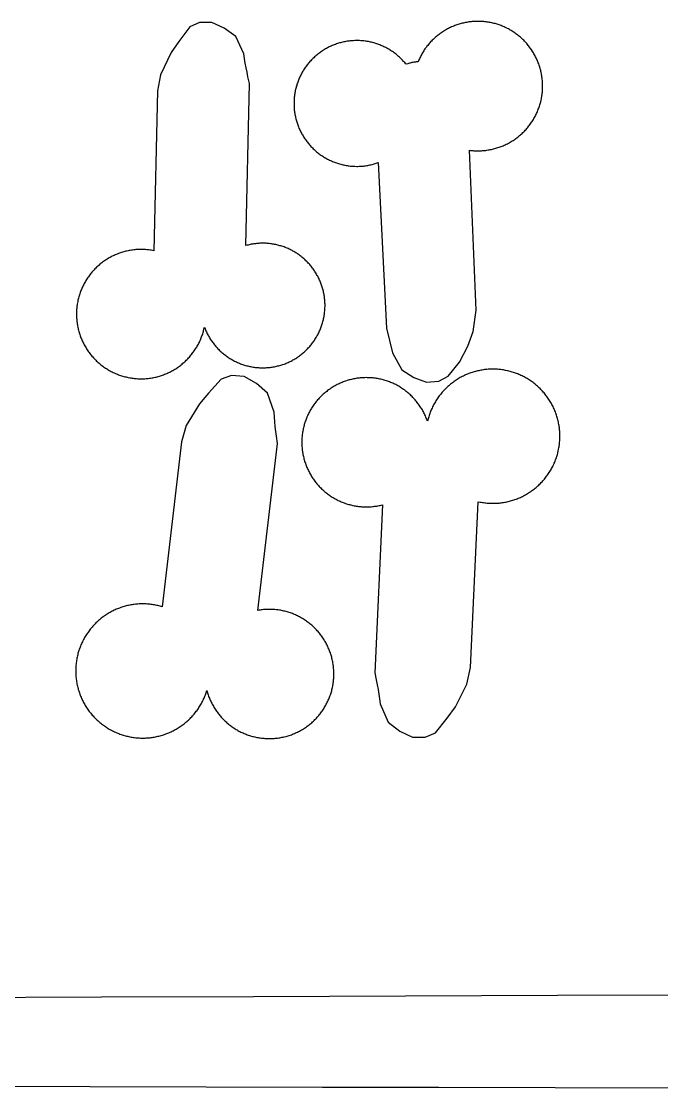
# Model space of a CAD drawing. Extents: x -246 to 246, y -104 to 199.
# Drawn here: x 54.1 to 66.83, y 157.07 to 178.31 of the extents above; entities that cross this region are included whole.
import ezdxf

# ---------------------------------------------------------------- set-up
doc = ezdxf.new("R2010")
doc.units = 0
doc.layers.add('Add_Red', color=1, linetype='Continuous')
doc.layers.add('Outline_Red', color=1, linetype='Continuous')

msp = doc.modelspace()

# ---------------------------------------------------------------- linework, layer by layer
at = {"layer": 'Add_Red'}
for points in [[(56.514, 171.213), (56.537, 171.213), (56.559, 171.214), (56.581, 171.216), (56.604, 171.218), (56.626, 171.22), (56.648, 171.223), (56.671, 171.226), (56.693, 171.229), (56.715, 171.233), (56.737, 171.238), (56.759, 171.242), (56.781, 171.247), (56.802, 171.253), (56.824, 171.258), (56.846, 171.265), (56.867, 171.271), (56.888, 171.278), (56.909, 171.285), (56.931, 171.293), (56.951, 171.301), (56.972, 171.309), (56.993, 171.318), (57.013, 171.327), (57.034, 171.336), (57.054, 171.346), (57.074, 171.356), (57.094, 171.367), (57.113, 171.378), (57.133, 171.389), (57.152, 171.4), (57.171, 171.412), (57.19, 171.424), (57.208, 171.437), (57.227, 171.45), (57.245, 171.463), (57.263, 171.476), (57.281, 171.49), (57.298, 171.504), (57.315, 171.519), (57.332, 171.533), (57.349, 171.548), (57.365, 171.564), (57.381, 171.579), (57.397, 171.595), (57.413, 171.611), (57.428, 171.627), (57.443, 171.644), (57.458, 171.661), (57.472, 171.678), (57.486, 171.696), (57.5, 171.713), (57.514, 171.731), (57.527, 171.749), (57.54, 171.768), (57.552, 171.786), (57.565, 171.805), (57.577, 171.824), (57.588, 171.843), (57.599, 171.862), (57.61, 171.882), (57.621, 171.902), (57.631, 171.922), (57.641, 171.942), (57.65, 171.962), (57.66, 171.983), (57.668, 172.003), (57.677, 172.024), (57.685, 172.045), (57.692, 172.066), (57.7, 172.087), (57.707, 172.108), (57.713, 172.13), (57.72, 172.151), (57.725, 172.173), (57.731, 172.195), (57.736, 172.217), (57.741, 172.239), (57.754, 172.204), (57.762, 172.184), (57.771, 172.164), (57.78, 172.144), (57.789, 172.125), (57.799, 172.106), (57.809, 172.086), (57.819, 172.067), (57.83, 172.049), (57.841, 172.03), (57.852, 172.012), (57.864, 171.993), (57.875, 171.975), (57.888, 171.958), (57.9, 171.94), (57.913, 171.923), (57.926, 171.906), (57.94, 171.889), (57.953, 171.872), (57.967, 171.856), (57.982, 171.839), (57.996, 171.824), (58.011, 171.808), (58.026, 171.793), (58.042, 171.777), (58.057, 171.763), (58.073, 171.748), (58.089, 171.734), (58.106, 171.72), (58.123, 171.706), (58.139, 171.692), (58.157, 171.679), (58.174, 171.666), (58.192, 171.654), (58.209, 171.642), (58.227, 171.63), (58.246, 171.618), (58.264, 171.607), (58.283, 171.596), (58.301, 171.585), (58.32, 171.575), (58.339, 171.565), (58.359, 171.555), (58.378, 171.546), (58.398, 171.537), (58.418, 171.529), (58.438, 171.52), (58.458, 171.512), (58.478, 171.505), (58.498, 171.498), (58.519, 171.491), (58.539, 171.484), (58.56, 171.478), (58.581, 171.472), (58.602, 171.467), (58.623, 171.462), (58.644, 171.457), (58.665, 171.453), (58.686, 171.449), (58.708, 171.445), (58.729, 171.442), (58.75, 171.439), (58.772, 171.437), (58.793, 171.435), (58.815, 171.433), (58.836, 171.432), (58.858, 171.431), (58.879, 171.43), (58.901, 171.43), (58.939, 171.431), (58.96, 171.432), (58.982, 171.433), (59.003, 171.434), (59.025, 171.436), (59.046, 171.439), (59.068, 171.441), (59.089, 171.445), (59.11, 171.448), (59.131, 171.452), (59.153, 171.456), (59.174, 171.461), (59.195, 171.466), (59.216, 171.471), (59.237, 171.477), (59.257, 171.483), (59.278, 171.489), (59.298, 171.496), (59.324, 171.505), (59.344, 171.512), (59.364, 171.52), (59.384, 171.529), (59.404, 171.537), (59.424, 171.546), (59.443, 171.555), (59.463, 171.565), (59.482, 171.575), (59.501, 171.585), (59.52, 171.596), (59.538, 171.607), (59.557, 171.618), (59.575, 171.63), (59.593, 171.642), (59.611, 171.654), (59.628, 171.666), (59.646, 171.679), (59.663, 171.692), (59.68, 171.706), (59.696, 171.72), (59.713, 171.734), (59.729, 171.748), (59.745, 171.763), (59.76, 171.777), (59.776, 171.793), (59.791, 171.808), (59.806, 171.824), (59.82, 171.839), (59.835, 171.856), (59.849, 171.872), (59.862, 171.889), (59.876, 171.906), (59.889, 171.923), (59.902, 171.94), (59.914, 171.958), (59.927, 171.975), (59.939, 171.993), (59.95, 172.012), (59.961, 172.03), (59.972, 172.049), (59.983, 172.067), (59.993, 172.086), (60.003, 172.106), (60.013, 172.125), (60.022, 172.144), (60.031, 172.164), (60.04, 172.184), (60.048, 172.204), (60.056, 172.224), (60.064, 172.244), (60.071, 172.264), (60.078, 172.285), (60.084, 172.306), (60.09, 172.326), (60.096, 172.347), (60.101, 172.368), (60.106, 172.389), (60.111, 172.41), (60.115, 172.431), (60.119, 172.452), (60.123, 172.474), (60.126, 172.495), (60.129, 172.516), (60.131, 172.538), (60.133, 172.559), (60.135, 172.581), (60.136, 172.602), (60.137, 172.624), (60.138, 172.646), (60.138, 172.667), (60.138, 172.693), (60.137, 172.715), (60.136, 172.736), (60.135, 172.758), (60.133, 172.779), (60.131, 172.801), (60.128, 172.822), (60.125, 172.844), (60.122, 172.865), (60.119, 172.886), (60.115, 172.907), (60.11, 172.929), (60.105, 172.95), (60.1, 172.971), (60.095, 172.991), (60.089, 173.012), (60.083, 173.033), (60.071, 173.07), (60.064, 173.09), (60.056, 173.111), (60.048, 173.131), (60.04, 173.151), (60.031, 173.17), (60.022, 173.19), (60.013, 173.209), (60.003, 173.229), (59.993, 173.248), (59.983, 173.267), (59.972, 173.286), (59.961, 173.304), (59.95, 173.323), (59.939, 173.341), (59.927, 173.359), (59.914, 173.377), (59.902, 173.394), (59.889, 173.412), (59.876, 173.429), (59.862, 173.446), (59.849, 173.462), (59.835, 173.479), (59.82, 173.495), (59.806, 173.511), (59.791, 173.527), (59.776, 173.542), (59.76, 173.557), (59.745, 173.572), (59.729, 173.587), (59.713, 173.601), (59.696, 173.615), (59.68, 173.629), (59.663, 173.642), (59.646, 173.655), (59.628, 173.668), (59.611, 173.681), (59.593, 173.693), (59.575, 173.705), (59.557, 173.716), (59.538, 173.728), (59.52, 173.739), (59.501, 173.749), (59.482, 173.759), (59.463, 173.769), (59.443, 173.779), (59.424, 173.788), (59.404, 173.797), (59.384, 173.806), (59.364, 173.814), (59.344, 173.822), (59.324, 173.83), (59.304, 173.837), (59.283, 173.844), (59.263, 173.85), (59.242, 173.856), (59.221, 173.862), (59.2, 173.868), (59.179, 173.873), (59.158, 173.877), (59.137, 173.882), (59.116, 173.885), (59.095, 173.889), (59.073, 173.892), (59.052, 173.895), (59.03, 173.897), (59.009, 173.9), (58.987, 173.901), (58.966, 173.903), (58.944, 173.903), (58.923, 173.904), (58.901, 173.904), (58.865, 173.904), (58.844, 173.903), (58.822, 173.902), (58.801, 173.9), (58.779, 173.898), (58.758, 173.896), (58.736, 173.893), (58.715, 173.89), (58.694, 173.887), (58.672, 173.883), (58.651, 173.879), (58.63, 173.874), (58.609, 173.869), (58.588, 173.864), (58.567, 173.858), (58.64, 177.077), (58.607, 177.212), (58.588, 177.302), (58.569, 177.392), (58.553, 177.483), (58.538, 177.574), (58.525, 177.666), (58.363, 178.015), (58.134, 178.18), (57.888, 178.292), (57.644, 178.289), (57.449, 178.202), (57.235, 177.912), (57.081, 177.692), (56.869, 177.252), (56.81, 176.934), (56.734, 173.756), (56.706, 173.761), (56.683, 173.765), (56.661, 173.768), (56.639, 173.771), (56.617, 173.774), (56.594, 173.776), (56.572, 173.778), (56.55, 173.779), (56.527, 173.78), (56.505, 173.78), (56.483, 173.781), (56.447, 173.78), (56.424, 173.779), (56.402, 173.778), (56.38, 173.777), (56.357, 173.775), (56.335, 173.772), (56.313, 173.769), (56.29, 173.766), (56.268, 173.763), (56.246, 173.759), (56.224, 173.754), (56.202, 173.75), (56.181, 173.745), (56.159, 173.739), (56.137, 173.733), (56.116, 173.727), (56.094, 173.721), (56.073, 173.714), (56.052, 173.706), (56.031, 173.699), (56.01, 173.69), (55.989, 173.682), (55.968, 173.673), (55.948, 173.664), (55.928, 173.655), (55.907, 173.645), (55.888, 173.635), (55.868, 173.624), (55.848, 173.613), (55.829, 173.602), (55.81, 173.59), (55.791, 173.578), (55.772, 173.566), (55.753, 173.554), (55.735, 173.541), (55.717, 173.527), (55.699, 173.514), (55.681, 173.5), (55.664, 173.486), (55.647, 173.472), (55.63, 173.457), (55.613, 173.442), (55.597, 173.426), (55.581, 173.411), (55.565, 173.395), (55.549, 173.379), (55.534, 173.362), (55.519, 173.346), (55.505, 173.329), (55.49, 173.312), (55.476, 173.294), (55.462, 173.276), (55.449, 173.259), (55.436, 173.24), (55.423, 173.222), (55.41, 173.203), (55.398, 173.185), (55.386, 173.166), (55.375, 173.146), (55.364, 173.127), (55.353, 173.107), (55.342, 173.087), (55.332, 173.067), (55.322, 173.047), (55.313, 173.027), (55.304, 173.006), (55.295, 172.986), (55.287, 172.965), (55.279, 172.944), (55.271, 172.923), (55.264, 172.902), (55.257, 172.88), (55.25, 172.859), (55.244, 172.837), (55.239, 172.816), (55.233, 172.794), (55.228, 172.772), (55.224, 172.75), (55.218, 172.719), (55.214, 172.697), (55.211, 172.675), (55.208, 172.653), (55.205, 172.631), (55.203, 172.608), (55.201, 172.586), (55.2, 172.564), (55.199, 172.541), (55.198, 172.519), (55.198, 172.496), (55.199, 172.463), (55.199, 172.44), (55.201, 172.418), (55.202, 172.395), (55.204, 172.373), (55.207, 172.351), (55.209, 172.329), (55.212, 172.306), (55.216, 172.284), (55.22, 172.262), (55.224, 172.24), (55.229, 172.218), (55.234, 172.196), (55.239, 172.175), (55.245, 172.153), (55.251, 172.131), (55.258, 172.11), (55.265, 172.089), (55.272, 172.068), (55.28, 172.046), (55.288, 172.026), (55.296, 172.005), (55.305, 171.984), (55.314, 171.964), (55.323, 171.943), (55.333, 171.923), (55.343, 171.903), (55.354, 171.883), (55.365, 171.864), (55.376, 171.844), (55.388, 171.825), (55.399, 171.806), (55.412, 171.787), (55.424, 171.769), (55.437, 171.75), (55.45, 171.732), (55.464, 171.714), (55.478, 171.697), (55.492, 171.679), (55.506, 171.662), (55.521, 171.645), (55.536, 171.629), (55.551, 171.612), (55.567, 171.596), (55.582, 171.58), (55.599, 171.565), (55.615, 171.549), (55.632, 171.534), (55.649, 171.52), (55.666, 171.505), (55.683, 171.491), (55.701, 171.477), (55.719, 171.464), (55.737, 171.451), (55.755, 171.438), (55.774, 171.425), (55.793, 171.413), (55.812, 171.401), (55.831, 171.39), (55.85, 171.379), (55.87, 171.368), (55.89, 171.357), (55.91, 171.347), (55.93, 171.337), (55.95, 171.328), (55.971, 171.319), (55.991, 171.31), (56.012, 171.301), (56.033, 171.293), (56.054, 171.286), (56.075, 171.278), (56.096, 171.272), (56.118, 171.265), (56.139, 171.259), (56.161, 171.253), (56.183, 171.248), (56.205, 171.243), (56.227, 171.238), (56.259, 171.232), (56.282, 171.228), (56.304, 171.225), (56.326, 171.222), (56.348, 171.219), (56.371, 171.217), (56.393, 171.215), (56.415, 171.214), (56.438, 171.213), (56.46, 171.212), (56.483, 171.212), (56.514, 171.213)], [(62.399, 171.164), (62.589, 171.264), (62.809, 171.544), (62.976, 171.86), (63.085, 172.148), (63.143, 172.572), (63.01, 175.752), (63.032, 175.749), (63.054, 175.747), (63.077, 175.745), (63.099, 175.743), (63.121, 175.742), (63.144, 175.741), (63.178, 175.741), (63.201, 175.741), (63.223, 175.742), (63.246, 175.743), (63.268, 175.744), (63.29, 175.746), (63.313, 175.748), (63.335, 175.75), (63.357, 175.753), (63.379, 175.757), (63.401, 175.76), (63.424, 175.764), (63.446, 175.769), (63.467, 175.774), (63.489, 175.779), (63.511, 175.785), (63.533, 175.791), (63.554, 175.797), (63.576, 175.804), (63.597, 175.811), (63.618, 175.818), (63.639, 175.826), (63.66, 175.834), (63.681, 175.843), (63.701, 175.852), (63.722, 175.861), (63.742, 175.871), (63.762, 175.881), (63.782, 175.891), (63.802, 175.902), (63.821, 175.913), (63.84, 175.924), (63.86, 175.936), (63.878, 175.948), (63.897, 175.961), (63.916, 175.973), (63.934, 175.986), (63.952, 176), (63.97, 176.013), (63.987, 176.027), (64.005, 176.042), (64.022, 176.056), (64.039, 176.071), (64.055, 176.086), (64.071, 176.102), (64.087, 176.117), (64.103, 176.133), (64.118, 176.15), (64.134, 176.166), (64.149, 176.183), (64.163, 176.2), (64.177, 176.217), (64.191, 176.235), (64.205, 176.253), (64.218, 176.271), (64.231, 176.289), (64.244, 176.308), (64.256, 176.326), (64.269, 176.345), (64.28, 176.364), (64.292, 176.384), (64.303, 176.403), (64.313, 176.423), (64.324, 176.443), (64.334, 176.463), (64.343, 176.483), (64.353, 176.504), (64.362, 176.524), (64.37, 176.545), (64.378, 176.566), (64.386, 176.587), (64.394, 176.608), (64.401, 176.629), (64.408, 176.651), (64.414, 176.672), (64.42, 176.694), (64.426, 176.715), (64.434, 176.75), (64.439, 176.772), (64.443, 176.794), (64.447, 176.817), (64.45, 176.839), (64.453, 176.861), (64.456, 176.883), (64.458, 176.906), (64.46, 176.928), (64.462, 176.95), (64.463, 176.973), (64.463, 176.995), (64.464, 177.026), (64.464, 177.049), (64.463, 177.071), (64.462, 177.094), (64.461, 177.116), (64.459, 177.139), (64.457, 177.161), (64.454, 177.183), (64.451, 177.205), (64.448, 177.228), (64.444, 177.25), (64.44, 177.272), (64.436, 177.294), (64.431, 177.316), (64.426, 177.337), (64.42, 177.359), (64.414, 177.381), (64.408, 177.402), (64.401, 177.424), (64.394, 177.445), (64.386, 177.466), (64.378, 177.487), (64.37, 177.508), (64.362, 177.529), (64.353, 177.549), (64.343, 177.57), (64.334, 177.59), (64.324, 177.61), (64.313, 177.63), (64.303, 177.65), (64.292, 177.669), (64.28, 177.689), (64.269, 177.708), (64.256, 177.727), (64.244, 177.745), (64.231, 177.764), (64.218, 177.782), (64.205, 177.8), (64.191, 177.818), (64.177, 177.836), (64.163, 177.853), (64.149, 177.87), (64.134, 177.887), (64.118, 177.903), (64.103, 177.92), (64.087, 177.936), (64.071, 177.951), (64.055, 177.967), (64.039, 177.982), (64.022, 177.997), (64.005, 178.011), (63.987, 178.026), (63.97, 178.04), (63.952, 178.053), (63.934, 178.067), (63.916, 178.08), (63.897, 178.092), (63.878, 178.105), (63.86, 178.117), (63.84, 178.128), (63.821, 178.14), (63.802, 178.151), (63.782, 178.162), (63.762, 178.172), (63.742, 178.182), (63.722, 178.192), (63.701, 178.201), (63.681, 178.21), (63.66, 178.218), (63.639, 178.227), (63.618, 178.235), (63.597, 178.242), (63.56, 178.254), (63.538, 178.261), (63.517, 178.267), (63.495, 178.272), (63.473, 178.278), (63.451, 178.283), (63.429, 178.287), (63.407, 178.292), (63.385, 178.295), (63.363, 178.299), (63.341, 178.302), (63.318, 178.304), (63.296, 178.307), (63.274, 178.309), (63.251, 178.31), (63.229, 178.311), (63.206, 178.312), (63.178, 178.312), (63.156, 178.312), (63.133, 178.311), (63.111, 178.31), (63.089, 178.309), (63.066, 178.307), (63.044, 178.305), (63.022, 178.302), (62.999, 178.3), (62.977, 178.296), (62.955, 178.293), (62.933, 178.288), (62.911, 178.284), (62.889, 178.279), (62.867, 178.274), (62.846, 178.268), (62.824, 178.262), (62.802, 178.256), (62.781, 178.249), (62.76, 178.242), (62.739, 178.235), (62.718, 178.227), (62.697, 178.218), (62.676, 178.21), (62.655, 178.201), (62.635, 178.192), (62.615, 178.182), (62.595, 178.172), (62.575, 178.162), (62.555, 178.151), (62.535, 178.14), (62.516, 178.128), (62.497, 178.117), (62.478, 178.105), (62.459, 178.092), (62.441, 178.08), (62.423, 178.067), (62.405, 178.053), (62.387, 178.04), (62.369, 178.026), (62.352, 178.011), (62.335, 177.997), (62.318, 177.982), (62.301, 177.967), (62.285, 177.951), (62.269, 177.936), (62.253, 177.92), (62.238, 177.903), (62.223, 177.887), (62.208, 177.87), (62.193, 177.853), (62.179, 177.836), (62.165, 177.818), (62.152, 177.8), (62.138, 177.782), (62.125, 177.764), (62.112, 177.745), (62.1, 177.727), (62.088, 177.708), (62.076, 177.689), (62.065, 177.669), (62.054, 177.65), (62.043, 177.63), (62.033, 177.61), (62.023, 177.59), (62.013, 177.57), (62.004, 177.549), (61.987, 177.511), (61.97, 177.509), (61.952, 177.507), (61.935, 177.504), (61.918, 177.502), (61.901, 177.499), (61.884, 177.495), (61.866, 177.492), (61.849, 177.488), (61.832, 177.484), (61.815, 177.479), (61.799, 177.475), (61.782, 177.47), (61.75, 177.459), (61.736, 177.476), (61.722, 177.493), (61.707, 177.509), (61.693, 177.525), (61.678, 177.541), (61.663, 177.557), (61.648, 177.572), (61.632, 177.587), (61.616, 177.602), (61.6, 177.617), (61.583, 177.631), (61.567, 177.645), (61.55, 177.659), (61.532, 177.672), (61.515, 177.686), (61.497, 177.698), (61.48, 177.711), (61.461, 177.723), (61.443, 177.735), (61.425, 177.747), (61.406, 177.758), (61.387, 177.769), (61.368, 177.779), (61.349, 177.79), (61.329, 177.8), (61.31, 177.809), (61.29, 177.818), (61.27, 177.827), (61.25, 177.836), (61.23, 177.844), (61.209, 177.852), (61.189, 177.859), (61.168, 177.866), (61.148, 177.873), (61.127, 177.879), (61.106, 177.885), (61.085, 177.891), (61.064, 177.896), (61.042, 177.901), (61.021, 177.906), (61, 177.91), (60.978, 177.914), (60.957, 177.917), (60.935, 177.92), (60.913, 177.923), (60.892, 177.925), (60.87, 177.927), (60.848, 177.929), (60.826, 177.93), (60.805, 177.931), (60.771, 177.931), (60.749, 177.931), (60.728, 177.93), (60.706, 177.929), (60.684, 177.928), (60.662, 177.926), (60.641, 177.924), (60.619, 177.922), (60.597, 177.919), (60.576, 177.916), (60.554, 177.912), (60.533, 177.908), (60.511, 177.904), (60.49, 177.899), (60.469, 177.894), (60.448, 177.889), (60.427, 177.883), (60.406, 177.877), (60.385, 177.87), (60.364, 177.863), (60.344, 177.856), (60.323, 177.848), (60.303, 177.84), (60.283, 177.832), (60.263, 177.823), (60.243, 177.814), (60.223, 177.805), (60.204, 177.795), (60.185, 177.785), (60.165, 177.774), (60.146, 177.764), (60.128, 177.753), (60.104, 177.738), (60.086, 177.726), (60.067, 177.714), (60.05, 177.702), (60.032, 177.689), (60.014, 177.676), (59.997, 177.663), (59.98, 177.649), (59.963, 177.635), (59.947, 177.621), (59.931, 177.606), (59.915, 177.591), (59.899, 177.576), (59.883, 177.561), (59.868, 177.545), (59.853, 177.529), (59.839, 177.513), (59.824, 177.497), (59.81, 177.48), (59.796, 177.463), (59.783, 177.446), (59.77, 177.429), (59.757, 177.411), (59.744, 177.393), (59.732, 177.375), (59.72, 177.357), (59.708, 177.339), (59.697, 177.32), (59.686, 177.301), (59.675, 177.282), (59.665, 177.263), (59.655, 177.244), (59.645, 177.224), (59.636, 177.204), (59.627, 177.184), (59.619, 177.164), (59.61, 177.144), (59.603, 177.124), (59.595, 177.103), (59.588, 177.083), (59.581, 177.062), (59.575, 177.041), (59.568, 177.02), (59.563, 176.999), (59.557, 176.978), (59.552, 176.957), (59.548, 176.936), (59.543, 176.914), (59.54, 176.893), (59.536, 176.871), (59.533, 176.85), (59.53, 176.828), (59.528, 176.806), (59.526, 176.785), (59.524, 176.763), (59.523, 176.741), (59.522, 176.719), (59.522, 176.682), (59.522, 176.66), (59.522, 176.638), (59.523, 176.616), (59.525, 176.595), (59.526, 176.573), (59.528, 176.551), (59.531, 176.529), (59.534, 176.508), (59.537, 176.486), (59.541, 176.465), (59.545, 176.443), (59.549, 176.422), (59.554, 176.401), (59.559, 176.379), (59.564, 176.358), (59.57, 176.337), (59.576, 176.316), (59.583, 176.296), (59.59, 176.275), (59.597, 176.254), (59.605, 176.234), (59.613, 176.214), (59.621, 176.193), (59.63, 176.173), (59.639, 176.154), (59.649, 176.132), (59.659, 176.113), (59.669, 176.093), (59.679, 176.074), (59.69, 176.055), (59.701, 176.037), (59.712, 176.018), (59.724, 176), (59.736, 175.981), (59.749, 175.963), (59.761, 175.946), (59.774, 175.928), (59.788, 175.911), (59.801, 175.894), (59.815, 175.877), (59.829, 175.861), (59.844, 175.844), (59.859, 175.828), (59.874, 175.812), (59.889, 175.797), (59.905, 175.782), (59.92, 175.767), (59.936, 175.752), (59.953, 175.737), (59.969, 175.723), (59.986, 175.709), (60.003, 175.696), (60.021, 175.683), (60.038, 175.67), (60.056, 175.657), (60.074, 175.645), (60.092, 175.633), (60.111, 175.621), (60.129, 175.61), (60.148, 175.599), (60.167, 175.588), (60.186, 175.578), (60.206, 175.568), (60.225, 175.558), (60.245, 175.548), (60.265, 175.539), (60.285, 175.531), (60.305, 175.522), (60.325, 175.515), (60.346, 175.507), (60.366, 175.5), (60.387, 175.493), (60.408, 175.486), (60.429, 175.48), (60.45, 175.474), (60.471, 175.469), (60.492, 175.464), (60.513, 175.459), (60.535, 175.455), (60.556, 175.451), (60.578, 175.447), (60.599, 175.444), (60.621, 175.441), (60.642, 175.439), (60.664, 175.437), (60.686, 175.435), (60.708, 175.434), (60.729, 175.433), (60.771, 175.432), (60.793, 175.432), (60.815, 175.433), (60.837, 175.434), (60.858, 175.435), (60.88, 175.437), (60.902, 175.439), (60.923, 175.442), (60.945, 175.444), (60.967, 175.448), (60.988, 175.451), (61.01, 175.455), (61.031, 175.459), (61.052, 175.464), (61.073, 175.469), (61.095, 175.475), (61.116, 175.481), (61.136, 175.487), (61.157, 175.493), (61.196, 175.507), (61.196, 175.507), (61.36, 172.217), (61.479, 171.728), (61.664, 171.39), (61.903, 171.24), (62.156, 171.145), (62.399, 171.164)], [(59.061, 164.064), (59.083, 164.065), (59.105, 164.066), (59.128, 164.068), (59.15, 164.07), (59.172, 164.072), (59.195, 164.075), (59.217, 164.078), (59.239, 164.081), (59.261, 164.085), (59.283, 164.089), (59.305, 164.094), (59.327, 164.099), (59.363, 164.108), (59.385, 164.114), (59.406, 164.12), (59.427, 164.127), (59.449, 164.134), (59.47, 164.141), (59.491, 164.149), (59.512, 164.158), (59.532, 164.166), (59.553, 164.175), (59.573, 164.184), (59.593, 164.194), (59.613, 164.204), (59.633, 164.214), (59.653, 164.225), (59.673, 164.236), (59.692, 164.247), (59.711, 164.259), (59.73, 164.271), (59.749, 164.284), (59.767, 164.296), (59.785, 164.309), (59.803, 164.323), (59.821, 164.336), (59.839, 164.35), (59.856, 164.364), (59.873, 164.379), (59.89, 164.394), (59.906, 164.409), (59.922, 164.424), (59.938, 164.44), (59.954, 164.456), (59.969, 164.472), (59.985, 164.489), (59.999, 164.506), (60.014, 164.523), (60.028, 164.54), (60.042, 164.557), (60.056, 164.575), (60.069, 164.593), (60.082, 164.611), (60.095, 164.63), (60.107, 164.649), (60.119, 164.667), (60.131, 164.687), (60.142, 164.706), (60.153, 164.725), (60.164, 164.745), (60.174, 164.765), (60.184, 164.785), (60.194, 164.805), (60.203, 164.826), (60.212, 164.846), (60.221, 164.867), (60.229, 164.888), (60.237, 164.909), (60.244, 164.93), (60.252, 164.951), (60.258, 164.972), (60.265, 164.994), (60.271, 165.015), (60.276, 165.037), (60.281, 165.059), (60.286, 165.081), (60.291, 165.103), (60.295, 165.125), (60.299, 165.147), (60.302, 165.169), (60.305, 165.191), (60.307, 165.214), (60.309, 165.236), (60.311, 165.258), (60.313, 165.281), (60.314, 165.303), (60.314, 165.325), (60.314, 165.348), (60.314, 165.388), (60.313, 165.41), (60.312, 165.433), (60.31, 165.455), (60.308, 165.477), (60.305, 165.5), (60.302, 165.522), (60.299, 165.544), (60.296, 165.566), (60.292, 165.588), (60.287, 165.61), (60.281, 165.636), (60.276, 165.658), (60.271, 165.68), (60.265, 165.702), (60.258, 165.723), (60.252, 165.744), (60.244, 165.766), (60.237, 165.787), (60.229, 165.808), (60.221, 165.829), (60.212, 165.849), (60.203, 165.87), (60.194, 165.89), (60.184, 165.91), (60.174, 165.93), (60.164, 165.95), (60.153, 165.97), (60.142, 165.99), (60.131, 166.009), (60.119, 166.028), (60.107, 166.047), (60.095, 166.066), (60.082, 166.084), (60.069, 166.102), (60.056, 166.12), (60.042, 166.138), (60.028, 166.156), (60.014, 166.173), (59.999, 166.19), (59.985, 166.207), (59.969, 166.223), (59.954, 166.239), (59.938, 166.255), (59.922, 166.271), (59.906, 166.287), (59.89, 166.302), (59.873, 166.316), (59.856, 166.331), (59.839, 166.345), (59.821, 166.359), (59.803, 166.373), (59.785, 166.386), (59.767, 166.399), (59.749, 166.412), (59.73, 166.424), (59.711, 166.436), (59.692, 166.448), (59.673, 166.459), (59.653, 166.47), (59.633, 166.481), (59.613, 166.491), (59.593, 166.501), (59.573, 166.511), (59.553, 166.52), (59.532, 166.529), (59.512, 166.538), (59.491, 166.546), (59.47, 166.554), (59.449, 166.561), (59.427, 166.569), (59.406, 166.575), (59.385, 166.582), (59.363, 166.588), (59.341, 166.593), (59.319, 166.598), (59.298, 166.603), (59.276, 166.608), (59.254, 166.612), (59.231, 166.616), (59.209, 166.619), (59.187, 166.622), (59.165, 166.624), (59.143, 166.626), (59.12, 166.628), (59.098, 166.63), (59.075, 166.631), (59.053, 166.631), (59.031, 166.631), (59.002, 166.631), (58.98, 166.63), (58.958, 166.629), (58.935, 166.628), (58.913, 166.626), (58.891, 166.624), (58.868, 166.621), (58.846, 166.618), (58.824, 166.615), (58.802, 166.611), (59.191, 169.929), (59.171, 170.071), (59.159, 170.166), (59.149, 170.262), (59.141, 170.357), (59.134, 170.453), (59.13, 170.548), (58.996, 170.925), (58.777, 171.118), (58.533, 171.257), (58.281, 171.278), (58.071, 171.207), (57.821, 170.929), (57.641, 170.716), (57.378, 170.282), (57.287, 169.959), (56.899, 166.684), (56.86, 166.694), (56.838, 166.7), (56.815, 166.706), (56.793, 166.711), (56.77, 166.715), (56.747, 166.72), (56.724, 166.723), (56.701, 166.727), (56.678, 166.73), (56.655, 166.733), (56.632, 166.735), (56.608, 166.737), (56.585, 166.738), (56.562, 166.739), (56.539, 166.74), (56.515, 166.74), (56.488, 166.74), (56.464, 166.739), (56.441, 166.738), (56.418, 166.736), (56.395, 166.734), (56.371, 166.732), (56.348, 166.729), (56.325, 166.726), (56.302, 166.723), (56.279, 166.719), (56.257, 166.715), (56.234, 166.71), (56.211, 166.705), (56.189, 166.699), (56.166, 166.693), (56.144, 166.687), (56.121, 166.68), (56.099, 166.673), (56.077, 166.666), (56.055, 166.658), (56.033, 166.65), (56.012, 166.641), (55.99, 166.632), (55.969, 166.623), (55.948, 166.613), (55.927, 166.603), (55.906, 166.593), (55.886, 166.582), (55.865, 166.571), (55.845, 166.559), (55.825, 166.547), (55.805, 166.535), (55.786, 166.522), (55.766, 166.509), (55.747, 166.496), (55.728, 166.483), (55.71, 166.469), (55.691, 166.454), (55.673, 166.44), (55.655, 166.425), (55.638, 166.41), (55.62, 166.394), (55.603, 166.379), (55.586, 166.363), (55.57, 166.346), (55.554, 166.33), (55.538, 166.313), (55.522, 166.295), (55.507, 166.278), (55.492, 166.26), (55.477, 166.242), (55.462, 166.224), (55.448, 166.206), (55.435, 166.187), (55.421, 166.168), (55.408, 166.149), (55.395, 166.129), (55.383, 166.109), (55.371, 166.09), (55.359, 166.07), (55.348, 166.049), (55.337, 166.029), (55.326, 166.008), (55.316, 165.987), (55.306, 165.966), (55.296, 165.945), (55.287, 165.924), (55.278, 165.902), (55.27, 165.88), (55.262, 165.859), (55.254, 165.837), (55.247, 165.815), (55.24, 165.792), (55.228, 165.752), (55.222, 165.73), (55.217, 165.707), (55.212, 165.684), (55.207, 165.662), (55.203, 165.639), (55.199, 165.616), (55.196, 165.593), (55.193, 165.57), (55.19, 165.547), (55.188, 165.523), (55.186, 165.5), (55.185, 165.477), (55.184, 165.454), (55.183, 165.431), (55.183, 165.407), (55.183, 165.381), (55.184, 165.358), (55.185, 165.335), (55.186, 165.312), (55.188, 165.289), (55.19, 165.265), (55.193, 165.242), (55.196, 165.219), (55.2, 165.196), (55.204, 165.173), (55.208, 165.15), (55.212, 165.128), (55.218, 165.105), (55.223, 165.082), (55.229, 165.06), (55.235, 165.037), (55.242, 165.015), (55.249, 164.993), (55.256, 164.971), (55.264, 164.949), (55.272, 164.927), (55.281, 164.906), (55.29, 164.884), (55.299, 164.863), (55.309, 164.842), (55.319, 164.821), (55.329, 164.8), (55.34, 164.779), (55.351, 164.759), (55.363, 164.739), (55.374, 164.719), (55.387, 164.699), (55.399, 164.679), (55.412, 164.66), (55.425, 164.641), (55.439, 164.622), (55.453, 164.603), (55.467, 164.585), (55.481, 164.567), (55.496, 164.549), (55.511, 164.531), (55.527, 164.514), (55.543, 164.497), (55.559, 164.48), (55.575, 164.463), (55.592, 164.447), (55.609, 164.431), (55.626, 164.415), (55.643, 164.4), (55.661, 164.385), (55.679, 164.37), (55.697, 164.356), (55.716, 164.341), (55.734, 164.328), (55.753, 164.314), (55.772, 164.301), (55.792, 164.288), (55.811, 164.276), (55.831, 164.264), (55.851, 164.252), (55.872, 164.24), (55.892, 164.229), (55.913, 164.219), (55.934, 164.208), (55.955, 164.198), (55.976, 164.189), (55.997, 164.18), (56.019, 164.171), (56.04, 164.162), (56.062, 164.154), (56.084, 164.146), (56.106, 164.139), (56.128, 164.132), (56.171, 164.12), (56.193, 164.114), (56.216, 164.109), (56.238, 164.104), (56.261, 164.099), (56.284, 164.095), (56.307, 164.091), (56.33, 164.088), (56.353, 164.085), (56.376, 164.082), (56.399, 164.08), (56.423, 164.078), (56.446, 164.076), (56.469, 164.075), (56.492, 164.075), (56.515, 164.075), (56.539, 164.075), (56.562, 164.075), (56.586, 164.076), (56.609, 164.078), (56.632, 164.08), (56.655, 164.082), (56.678, 164.085), (56.701, 164.088), (56.724, 164.091), (56.747, 164.095), (56.77, 164.099), (56.793, 164.104), (56.816, 164.109), (56.838, 164.114), (56.861, 164.12), (56.883, 164.126), (56.906, 164.133), (56.928, 164.14), (56.95, 164.147), (56.972, 164.155), (56.994, 164.163), (57.015, 164.172), (57.037, 164.181), (57.058, 164.19), (57.079, 164.2), (57.1, 164.21), (57.121, 164.22), (57.142, 164.231), (57.162, 164.242), (57.182, 164.253), (57.202, 164.265), (57.222, 164.277), (57.242, 164.29), (57.261, 164.303), (57.28, 164.316), (57.299, 164.329), (57.318, 164.343), (57.336, 164.357), (57.355, 164.372), (57.372, 164.387), (57.39, 164.402), (57.408, 164.417), (57.425, 164.433), (57.442, 164.449), (57.458, 164.465), (57.474, 164.482), (57.49, 164.499), (57.506, 164.516), (57.522, 164.533), (57.537, 164.551), (57.551, 164.569), (57.566, 164.587), (57.58, 164.606), (57.594, 164.624), (57.607, 164.643), (57.621, 164.662), (57.633, 164.682), (57.646, 164.702), (57.658, 164.721), (57.67, 164.741), (57.681, 164.762), (57.692, 164.782), (57.703, 164.803), (57.713, 164.824), (57.723, 164.845), (57.733, 164.866), (57.742, 164.887), (57.751, 164.909), (57.76, 164.93), (57.768, 164.952), (57.776, 164.974), (57.783, 164.996), (57.79, 165.018), (57.797, 164.994), (57.803, 164.972), (57.81, 164.951), (57.817, 164.93), (57.824, 164.909), (57.832, 164.888), (57.84, 164.867), (57.849, 164.846), (57.858, 164.826), (57.867, 164.805), (57.877, 164.785), (57.887, 164.765), (57.897, 164.745), (57.908, 164.725), (57.919, 164.706), (57.93, 164.687), (57.942, 164.667), (57.954, 164.649), (57.966, 164.63), (57.979, 164.611), (57.992, 164.593), (58.005, 164.575), (58.019, 164.557), (58.033, 164.54), (58.047, 164.523), (58.062, 164.506), (58.077, 164.489), (58.092, 164.472), (58.107, 164.456), (58.123, 164.44), (58.139, 164.424), (58.155, 164.409), (58.172, 164.394), (58.189, 164.379), (58.206, 164.364), (58.223, 164.35), (58.24, 164.336), (58.258, 164.323), (58.276, 164.309), (58.294, 164.296), (58.313, 164.284), (58.332, 164.271), (58.35, 164.259), (58.37, 164.247), (58.389, 164.236), (58.408, 164.225), (58.428, 164.214), (58.448, 164.204), (58.468, 164.194), (58.488, 164.184), (58.509, 164.175), (58.529, 164.166), (58.55, 164.158), (58.571, 164.149), (58.592, 164.141), (58.613, 164.134), (58.634, 164.127), (58.655, 164.12), (58.677, 164.114), (58.698, 164.108), (58.72, 164.102), (58.742, 164.097), (58.764, 164.092), (58.786, 164.088), (58.808, 164.084), (58.83, 164.08), (58.852, 164.077), (58.874, 164.074), (58.897, 164.071), (58.919, 164.069), (58.941, 164.067), (58.963, 164.066), (58.986, 164.065), (59.008, 164.064), (59.031, 164.064), (59.061, 164.064)], [(62.335, 164.175), (62.565, 164.47), (62.729, 164.695), (62.96, 165.146), (63.028, 165.475), (63.183, 168.77), (63.22, 168.762), (63.243, 168.758), (63.266, 168.754), (63.289, 168.751), (63.312, 168.748), (63.335, 168.745), (63.358, 168.743), (63.381, 168.741), (63.404, 168.74), (63.428, 168.739), (63.451, 168.738), (63.474, 168.738), (63.504, 168.738), (63.527, 168.739), (63.55, 168.74), (63.574, 168.741), (63.597, 168.743), (63.62, 168.746), (63.643, 168.748), (63.666, 168.752), (63.689, 168.755), (63.712, 168.759), (63.735, 168.763), (63.757, 168.768), (63.78, 168.773), (63.803, 168.779), (63.825, 168.785), (63.848, 168.791), (63.87, 168.798), (63.892, 168.805), (63.914, 168.812), (63.936, 168.82), (63.958, 168.829), (63.979, 168.837), (64.001, 168.846), (64.022, 168.856), (64.043, 168.865), (64.064, 168.875), (64.085, 168.886), (64.105, 168.897), (64.126, 168.908), (64.146, 168.92), (64.166, 168.931), (64.186, 168.944), (64.205, 168.956), (64.225, 168.969), (64.244, 168.983), (64.263, 168.996), (64.281, 169.01), (64.3, 169.024), (64.318, 169.039), (64.336, 169.054), (64.353, 169.069), (64.371, 169.084), (64.388, 169.1), (64.404, 169.116), (64.421, 169.133), (64.437, 169.149), (64.453, 169.166), (64.469, 169.184), (64.484, 169.201), (64.499, 169.219), (64.514, 169.237), (64.528, 169.255), (64.542, 169.274), (64.556, 169.292), (64.569, 169.311), (64.583, 169.331), (64.595, 169.35), (64.608, 169.37), (64.62, 169.39), (64.631, 169.41), (64.643, 169.43), (64.654, 169.451), (64.664, 169.471), (64.675, 169.492), (64.685, 169.513), (64.694, 169.534), (64.703, 169.556), (64.712, 169.577), (64.721, 169.599), (64.729, 169.621), (64.736, 169.643), (64.743, 169.665), (64.75, 169.687), (64.757, 169.709), (64.763, 169.732), (64.769, 169.754), (64.774, 169.777), (64.782, 169.816), (64.786, 169.839), (64.79, 169.862), (64.794, 169.885), (64.797, 169.908), (64.799, 169.931), (64.802, 169.954), (64.803, 169.977), (64.805, 170.001), (64.806, 170.024), (64.807, 170.047), (64.807, 170.07), (64.806, 170.098), (64.806, 170.121), (64.805, 170.145), (64.803, 170.168), (64.801, 170.191), (64.799, 170.214), (64.796, 170.237), (64.793, 170.26), (64.79, 170.283), (64.786, 170.306), (64.781, 170.329), (64.777, 170.352), (64.772, 170.374), (64.766, 170.397), (64.76, 170.42), (64.754, 170.442), (64.747, 170.464), (64.74, 170.486), (64.733, 170.508), (64.725, 170.53), (64.717, 170.552), (64.708, 170.574), (64.699, 170.595), (64.69, 170.616), (64.68, 170.638), (64.67, 170.659), (64.659, 170.679), (64.649, 170.7), (64.637, 170.72), (64.626, 170.741), (64.614, 170.761), (64.602, 170.78), (64.589, 170.8), (64.576, 170.819), (64.563, 170.838), (64.55, 170.857), (64.536, 170.876), (64.521, 170.894), (64.507, 170.912), (64.492, 170.93), (64.477, 170.948), (64.461, 170.965), (64.446, 170.982), (64.43, 170.999), (64.413, 171.016), (64.397, 171.032), (64.38, 171.048), (64.362, 171.064), (64.345, 171.079), (64.327, 171.094), (64.309, 171.109), (64.291, 171.123), (64.273, 171.137), (64.254, 171.151), (64.235, 171.165), (64.216, 171.178), (64.196, 171.19), (64.176, 171.203), (64.157, 171.215), (64.137, 171.227), (64.116, 171.238), (64.096, 171.249), (64.075, 171.26), (64.054, 171.27), (64.033, 171.28), (64.012, 171.29), (63.991, 171.299), (63.969, 171.308), (63.947, 171.316), (63.926, 171.324), (63.904, 171.332), (63.882, 171.339), (63.859, 171.346), (63.837, 171.353), (63.815, 171.359), (63.792, 171.364), (63.77, 171.37), (63.728, 171.379), (63.705, 171.383), (63.683, 171.387), (63.66, 171.39), (63.636, 171.393), (63.613, 171.396), (63.59, 171.398), (63.567, 171.4), (63.544, 171.401), (63.521, 171.402), (63.497, 171.403), (63.474, 171.403), (63.448, 171.403), (63.425, 171.402), (63.402, 171.401), (63.379, 171.4), (63.356, 171.398), (63.332, 171.395), (63.309, 171.393), (63.286, 171.39), (63.263, 171.386), (63.24, 171.382), (63.217, 171.378), (63.195, 171.373), (63.172, 171.368), (63.149, 171.363), (63.127, 171.357), (63.104, 171.351), (63.082, 171.344), (63.06, 171.337), (63.038, 171.33), (63.016, 171.322), (62.994, 171.314), (62.973, 171.305), (62.951, 171.296), (62.93, 171.287), (62.909, 171.277), (62.888, 171.267), (62.867, 171.257), (62.846, 171.246), (62.826, 171.235), (62.806, 171.223), (62.786, 171.211), (62.766, 171.199), (62.746, 171.187), (62.727, 171.174), (62.708, 171.161), (62.689, 171.147), (62.67, 171.133), (62.652, 171.119), (62.634, 171.105), (62.616, 171.09), (62.598, 171.075), (62.581, 171.059), (62.563, 171.043), (62.547, 171.027), (62.53, 171.011), (62.514, 170.994), (62.498, 170.978), (62.482, 170.96), (62.467, 170.943), (62.452, 170.925), (62.437, 170.907), (62.422, 170.889), (62.408, 170.871), (62.395, 170.852), (62.381, 170.833), (62.368, 170.814), (62.355, 170.794), (62.343, 170.775), (62.331, 170.755), (62.319, 170.735), (62.307, 170.714), (62.296, 170.694), (62.286, 170.673), (62.275, 170.652), (62.265, 170.631), (62.256, 170.61), (62.246, 170.589), (62.238, 170.567), (62.229, 170.546), (62.221, 170.524), (62.213, 170.502), (62.206, 170.48), (62.199, 170.458), (62.192, 170.435), (62.186, 170.413), (62.18, 170.391), (62.175, 170.368), (62.167, 170.39), (62.159, 170.411), (62.151, 170.432), (62.143, 170.452), (62.134, 170.473), (62.124, 170.493), (62.115, 170.514), (62.105, 170.534), (62.094, 170.554), (62.084, 170.573), (62.073, 170.593), (62.061, 170.612), (62.05, 170.631), (62.038, 170.65), (62.025, 170.669), (62.012, 170.687), (61.999, 170.705), (61.986, 170.723), (61.973, 170.741), (61.959, 170.759), (61.944, 170.776), (61.93, 170.793), (61.915, 170.81), (61.9, 170.826), (61.884, 170.843), (61.869, 170.859), (61.853, 170.874), (61.836, 170.89), (61.82, 170.905), (61.803, 170.92), (61.786, 170.934), (61.769, 170.948), (61.751, 170.962), (61.733, 170.976), (61.715, 170.989), (61.697, 171.002), (61.679, 171.015), (61.66, 171.027), (61.641, 171.04), (61.622, 171.051), (61.603, 171.063), (61.583, 171.074), (61.564, 171.084), (61.544, 171.095), (61.524, 171.105), (61.503, 171.114), (61.483, 171.124), (61.463, 171.133), (61.442, 171.141), (61.421, 171.149), (61.4, 171.157), (61.379, 171.165), (61.358, 171.172), (61.336, 171.178), (61.315, 171.185), (61.293, 171.191), (61.272, 171.196), (61.25, 171.202), (61.228, 171.207), (61.206, 171.211), (61.184, 171.215), (61.162, 171.219), (61.14, 171.222), (61.117, 171.225), (61.095, 171.228), (61.073, 171.23), (61.051, 171.231), (61.028, 171.233), (61.006, 171.234), (60.983, 171.234), (60.961, 171.235), (60.929, 171.234), (60.907, 171.233), (60.884, 171.232), (60.862, 171.231), (60.84, 171.229), (60.818, 171.227), (60.795, 171.224), (60.773, 171.221), (60.751, 171.217), (60.729, 171.213), (60.707, 171.209), (60.685, 171.205), (60.663, 171.2), (60.641, 171.194), (60.62, 171.188), (60.598, 171.182), (60.577, 171.176), (60.543, 171.165), (60.522, 171.157), (60.501, 171.149), (60.48, 171.141), (60.459, 171.133), (60.439, 171.124), (60.418, 171.114), (60.398, 171.105), (60.378, 171.095), (60.358, 171.084), (60.339, 171.074), (60.319, 171.063), (60.3, 171.051), (60.281, 171.04), (60.262, 171.027), (60.243, 171.015), (60.225, 171.002), (60.206, 170.989), (60.188, 170.976), (60.171, 170.962), (60.153, 170.948), (60.136, 170.934), (60.119, 170.92), (60.102, 170.905), (60.086, 170.89), (60.069, 170.874), (60.053, 170.859), (60.038, 170.843), (60.022, 170.826), (60.007, 170.81), (59.992, 170.793), (59.978, 170.776), (59.963, 170.759), (59.949, 170.741), (59.936, 170.723), (59.922, 170.705), (59.909, 170.687), (59.897, 170.669), (59.884, 170.65), (59.872, 170.631), (59.861, 170.612), (59.849, 170.593), (59.838, 170.573), (59.828, 170.554), (59.817, 170.534), (59.807, 170.514), (59.798, 170.493), (59.788, 170.473), (59.779, 170.452), (59.771, 170.432), (59.763, 170.411), (59.755, 170.39), (59.747, 170.369), (59.74, 170.348), (59.733, 170.326), (59.727, 170.305), (59.721, 170.283), (59.715, 170.261), (59.71, 170.24), (59.705, 170.218), (59.701, 170.196), (59.697, 170.174), (59.693, 170.152), (59.69, 170.13), (59.687, 170.107), (59.684, 170.085), (59.682, 170.063), (59.68, 170.04), (59.679, 170.018), (59.678, 169.996), (59.677, 169.973), (59.677, 169.951), (59.678, 169.909), (59.679, 169.886), (59.68, 169.864), (59.682, 169.842), (59.684, 169.819), (59.687, 169.797), (59.689, 169.775), (59.693, 169.753), (59.696, 169.731), (59.7, 169.709), (59.705, 169.687), (59.71, 169.665), (59.715, 169.643), (59.72, 169.621), (59.726, 169.6), (59.733, 169.576), (59.74, 169.554), (59.747, 169.533), (59.755, 169.512), (59.763, 169.491), (59.771, 169.47), (59.779, 169.449), (59.788, 169.429), (59.798, 169.408), (59.807, 169.388), (59.817, 169.368), (59.828, 169.348), (59.838, 169.329), (59.849, 169.309), (59.861, 169.29), (59.872, 169.271), (59.884, 169.252), (59.897, 169.233), (59.909, 169.215), (59.922, 169.196), (59.936, 169.178), (59.949, 169.161), (59.963, 169.143), (59.978, 169.126), (59.992, 169.109), (60.007, 169.092), (60.022, 169.075), (60.038, 169.059), (60.053, 169.043), (60.069, 169.028), (60.086, 169.012), (60.102, 168.997), (60.119, 168.982), (60.136, 168.968), (60.153, 168.953), (60.171, 168.939), (60.188, 168.926), (60.206, 168.912), (60.225, 168.899), (60.243, 168.887), (60.262, 168.874), (60.281, 168.862), (60.3, 168.851), (60.319, 168.839), (60.339, 168.828), (60.358, 168.818), (60.378, 168.807), (60.398, 168.797), (60.418, 168.788), (60.439, 168.778), (60.459, 168.769), (60.48, 168.761), (60.501, 168.753), (60.522, 168.745), (60.543, 168.737), (60.564, 168.73), (60.586, 168.723), (60.607, 168.717), (60.629, 168.711), (60.65, 168.705), (60.672, 168.7), (60.694, 168.695), (60.716, 168.691), (60.738, 168.687), (60.76, 168.683), (60.782, 168.68), (60.805, 168.677), (60.827, 168.674), (60.849, 168.672), (60.871, 168.67), (60.894, 168.669), (60.916, 168.668), (60.939, 168.667), (60.961, 168.667), (60.991, 168.668), (61.013, 168.668), (61.036, 168.669), (61.058, 168.671), (61.08, 168.673), (61.103, 168.675), (61.125, 168.678), (61.147, 168.681), (61.169, 168.684), (61.191, 168.688), (61.213, 168.692), (61.235, 168.697), (61.257, 168.702), (61.279, 168.707), (61.127, 165.369), (61.157, 165.229), (61.175, 165.135), (61.192, 165.041), (61.207, 164.946), (61.22, 164.852), (61.232, 164.757), (61.392, 164.39), (61.625, 164.214), (61.878, 164.092), (62.13, 164.089), (62.335, 164.175)]]:
    msp.add_lwpolyline(points, dxfattribs=at)
at = {"layer": 'Outline_Red'}
for points in [[(52.674, 158.921), (55.695, 158.932), (58.716, 158.943), (61.737, 158.954), (64.758, 158.965), (67.779, 158.976), (70.8, 158.987), (73.821, 158.998), (76.842, 159.009), (79.863, 159.02), (82.884, 159.031), (85.905, 159.042), (88.926, 159.053), (91.947, 159.064)], [(90.131, 157.07), (87.82, 157.075), (85.509, 157.08), (83.198, 157.085), (80.887, 157.09), (78.576, 157.095), (76.265, 157.1), (73.954, 157.105), (71.643, 157.11), (69.332, 157.115), (67.021, 157.12), (64.71, 157.125), (62.399, 157.13), (60.088, 157.135), (57.777, 157.14), (55.466, 157.145), (53.155, 157.15)]]:
    msp.add_lwpolyline(points, dxfattribs=at)

doc.saveas('drawing.dxf')
